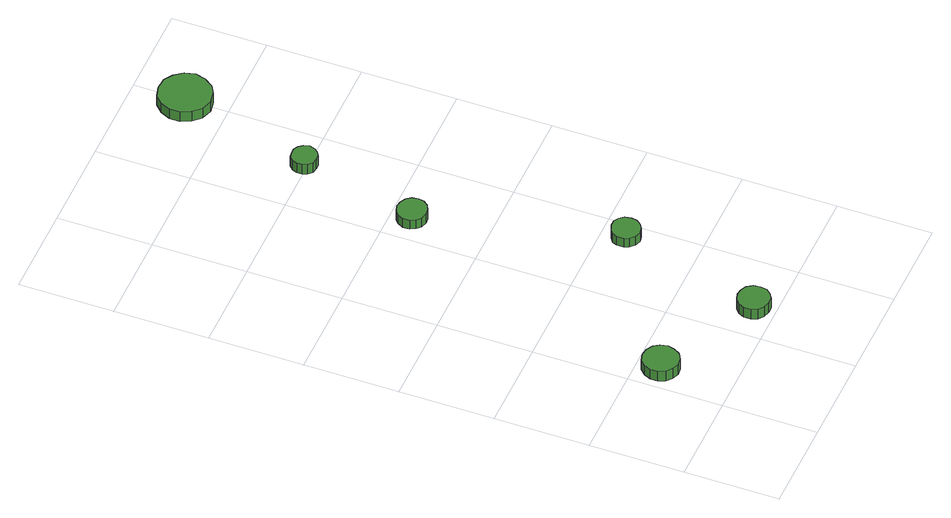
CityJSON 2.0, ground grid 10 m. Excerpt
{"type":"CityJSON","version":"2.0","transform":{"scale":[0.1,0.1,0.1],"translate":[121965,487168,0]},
"CityObjects":{
"tree1":{"type":"SolitaryVegetationObject","attributes":{"function":"something"},"geometry":[{"type":"MultiSurface","lod":"1","boundaries":[[[0,1,2,3,4,5,6,7,8,9,10,11,12,13,14]],[[15,16,17,18,19,20,21,22,23,24,25,26,27,28,29]],[[0,29,28,1]],[[1,28,27,2]],[[2,27,26,3]],[[3,26,25,4]],[[4,25,24,5]],[[5,24,23,6]],[[6,23,22,7]],[[7,22,21,8]],[[8,21,20,9]],[[9,20,19,10]],[[10,19,18,11]],[[11,18,17,12]],[[12,17,16,13]],[[13,16,15,14]],[[14,15,29,0]]]}]},
"tree2":{"type":"SolitaryVegetationObject","attributes":{"function":"something"},"geometry":[{"type":"MultiSurface","lod":"1","boundaries":[[[30,31,32,33,34,35,36,37,38,39,40,41,42,43,44]],[[45,46,47,48,49,50,51,52,53,54,55,56,57,58,59]],[[30,59,58,31]],[[31,58,57,32]],[[32,57,56,33]],[[33,56,55,34]],[[34,55,54,35]],[[35,54,53,36]],[[36,53,52,37]],[[37,52,51,38]],[[38,51,50,39]],[[39,50,49,40]],[[40,49,48,41]],[[41,48,47,42]],[[42,47,46,43]],[[43,46,45,44]],[[44,45,59,30]]]}]},
"tree3":{"type":"SolitaryVegetationObject","attributes":{"function":"something"},"geometry":[{"type":"MultiSurface","lod":"1","boundaries":[[[60,61,62,63,64,65,66,67,68,69,70,71,72,73,74]],[[75,76,77,78,79,80,81,82,83,84,85,86,87,88,89]],[[60,89,88,61]],[[61,88,87,62]],[[62,87,86,63]],[[63,86,85,64]],[[64,85,84,65]],[[65,84,83,66]],[[66,83,82,67]],[[67,82,81,68]],[[68,81,80,69]],[[69,80,79,70]],[[70,79,78,71]],[[71,78,77,72]],[[72,77,76,73]],[[73,76,75,74]],[[74,75,89,60]]]}]},
"tree4":{"type":"SolitaryVegetationObject","attributes":{"function":"something"},"geometry":[{"type":"MultiSurface","lod":"1","boundaries":[[[90,91,92,93,94,95,96,97,98,99,100,101,102,103,104]],[[105,106,107,108,109,110,111,112,113,114,115,116,117,118,119]],[[90,119,118,91]],[[91,118,117,92]],[[92,117,116,93]],[[93,116,115,94]],[[94,115,114,95]],[[95,114,113,96]],[[96,113,112,97]],[[97,112,111,98]],[[98,111,110,99]],[[99,110,109,100]],[[100,109,108,101]],[[101,108,107,102]],[[102,107,106,103]],[[103,106,105,104]],[[104,105,119,90]]]}]},
"tree5":{"type":"SolitaryVegetationObject","attributes":{"function":"something"},"geometry":[{"type":"MultiSurface","lod":"1","boundaries":[[[120,121,122,123,124,125,126,127,128,129,130,131,132,133,134]],[[135,136,137,138,139,140,141,142,143,144,145,146,147,148,149]],[[120,149,148,121]],[[121,148,147,122]],[[122,147,146,123]],[[123,146,145,124]],[[124,145,144,125]],[[125,144,143,126]],[[126,143,142,127]],[[127,142,141,128]],[[128,141,140,129]],[[129,140,139,130]],[[130,139,138,131]],[[131,138,137,132]],[[132,137,136,133]],[[133,136,135,134]],[[134,135,149,120]]]}]},
"tree6":{"type":"SolitaryVegetationObject","attributes":{"function":"something"},"geometry":[{"type":"MultiSurface","lod":"1","boundaries":[[[150,151,152,153,154,155,156,157,158,159,160,161,162,163,164]],[[165,166,167,168,169,170,171,172,173,174,175,176,177,178,179]],[[150,179,178,151]],[[151,178,177,152]],[[152,177,176,153]],[[153,176,175,154]],[[154,175,174,155]],[[155,174,173,156]],[[156,173,172,157]],[[157,172,171,158]],[[158,171,170,159]],[[159,170,169,160]],[[160,169,168,161]],[[161,168,167,162]],[[162,167,166,163]],[[163,166,165,164]],[[164,165,179,150]]]}]}
},
"vertices":[
[42,74,18],[40,82,18],[36,88,18],[29,92,18],[21,93,18],[14,91,18],[8,85,18],[5,78,18],[5,70,18],[8,63,18],[14,58,18],[21,55,18],[29,56,18],[36,60,18],[40,67,18],[40,67,5],[36,60,5],[29,56,5],[21,55,5],[14,58,5],[8,63,5],[5,70,5],[5,78,5],[8,85,5],[14,91,5],[21,93,5],[29,92,5],[36,88,5],[40,82,5],[42,74,5],
[151,21,19],[150,28,19],[146,34,19],[140,37,19],[133,38,19],[126,36,19],[121,31,19],[118,25,19],[118,18,19],[121,11,19],[126,7,19],[133,5,19],[140,5,19],[146,9,19],[150,14,19],[150,14,6],[146,9,6],[140,5,6],[133,5,6],[126,7,6],[121,11,6],[118,18,6],[118,25,6],[121,31,6],[126,36,6],[133,38,6],[140,37,6],[146,34,6],[150,28,6],[151,21,6],
[193,173,19],[192,180,19],[188,185,19],[183,188,19],[177,188,19],[171,186,19],[166,182,19],[164,177,19],[164,170,19],[166,165,19],[171,160,19],[177,158,19],[183,159,19],[188,162,19],[192,167,19],[192,167,7],[188,162,7],[183,159,7],[177,158,7],[171,160,7],[166,165,7],[164,170,7],[164,177,7],[166,182,7],[171,186,7],[177,188,7],[183,188,7],[188,185,7],[192,180,7],[193,173,7],
[145,378,14],[144,385,14],[140,390,14],[134,393,14],[128,394,14],[121,392,14],[117,388,14],[114,382,14],[114,375,14],[117,369,14],[121,365,14],[128,363,14],[134,364,14],[140,367,14],[144,372,14],[144,372,2],[140,367,2],[134,364,2],[128,363,2],[121,365,2],[117,369,2],[114,375,2],[114,382,2],[117,388,2],[121,392,2],[128,394,2],[134,393,2],[140,390,2],[144,385,2],[145,378,2],
[174,504,14],[172,510,14],[169,514,14],[164,517,14],[159,517,14],[153,516,14],[149,512,14],[147,507,14],[147,501,14],[149,496,14],[153,492,14],[159,491,14],[164,491,14],[169,494,14],[172,498,14],[172,498,1],[169,494,1],[164,491,1],[159,491,1],[153,492,1],[149,496,1],[147,501,1],[147,507,1],[149,512,1],[153,516,1],[159,517,1],[164,517,1],[169,514,1],[172,510,1],[174,504,1],
[219,642,21],[216,653,21],[209,662,21],[200,668,21],[188,669,21],[177,666,21],[169,658,21],[164,648,21],[164,636,21],[169,626,21],[177,618,21],[188,614,21],[200,616,21],[209,621,21],[216,631,21],[216,631,8],[209,621,8],[200,616,8],[188,614,8],[177,618,8],[169,626,8],[164,636,8],[164,648,8],[169,658,8],[177,666,8],[188,669,8],[200,668,8],[209,662,8],[216,653,8],[219,642,8]
]}
